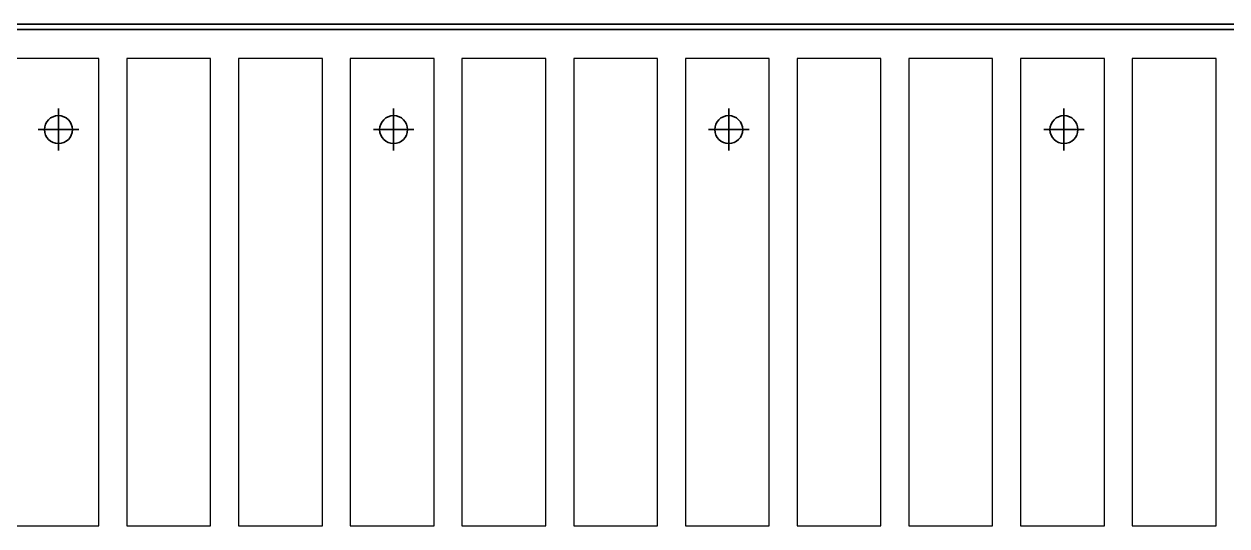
# Model space of a CAD drawing. Header units: millimetres. Extents: x -920231 to -841213, y -17301 to 22361.
# Drawn here: x -867182 to -862876, y 7524 to 9322 of the extents above; entities that cross this region are included whole.
import ezdxf
from ezdxf.xclip import XClip

# ---------------------------------------------------------------- set-up
doc = ezdxf.new("R2010")
doc.units = ezdxf.units.MM
doc.header["$XCLIPFRAME"] = 0
doc.layers.add('000 - WIPEOUT', color=250, linetype='Continuous')
doc.layers.add('A11_ALU.SOLID SHEET', color=2, linetype='Continuous')
for name, color, linetype, lineweight in [('A-DETL-GENF', 2, 'Continuous', 35), ('E-LITE-EQPM', 2, 'Continuous', 35), ('I-WALL-E', 2, 'Continuous', 35)]:
    doc.layers.add(name, color=color, linetype=linetype, lineweight=lineweight)

# ---------------------------------------------------------------- blocks, each defined once
blk = doc.blocks.new('*U1493')
at = {"color": 3}
for points in [[(-837.5, 3750), (837.5, 3750), (837.5, 3450), (-837.5, 3450)], [(-837.5, 3350), (837.5, 3350), (837.5, 3050), (-837.5, 3050)], [(-837.5, 2950), (837.5, 2950), (837.5, 2650), (-837.5, 2650)], [(-837.5, 2550), (837.5, 2550), (837.5, 2250), (-837.5, 2250)], [(-837.5, 2150), (837.5, 2150), (837.5, 1850), (-837.5, 1850)], [(-837.5, 1750), (837.5, 1750), (837.5, 1450), (-837.5, 1450)], [(-837.5, 1350), (837.5, 1350), (837.5, 1050), (-837.5, 1050)], [(-837.5, 950), (837.5, 950), (837.5, 650), (-837.5, 650)], [(-837.5, 550), (837.5, 550), (837.5, 250), (-837.5, 250)], [(-837.5, 150), (837.5, 150), (837.5, -150), (-837.5, -150)], [(-837.5, -250), (837.5, -250), (837.5, -550), (-837.5, -550)]]:
    blk.add_wipeout(points, dxfattribs=at).dxf.layer = '000 - WIPEOUT'
at = {"layer": 'A11_ALU.SOLID SHEET', "color": 0, "linetype": 'ByBlock'}
for points in [[(-837.5, 3450), (837.5, 3450), (837.5, 3750), (-837.5, 3750)], [(-837.5, 3050), (837.5, 3050), (837.5, 3350), (-837.5, 3350)], [(-837.5, 2650), (837.5, 2650), (837.5, 2950), (-837.5, 2950)], [(-837.5, 2250), (837.5, 2250), (837.5, 2550), (-837.5, 2550)], [(-837.5, 1850), (837.5, 1850), (837.5, 2150), (-837.5, 2150)], [(-837.5, 1450), (837.5, 1450), (837.5, 1750), (-837.5, 1750)], [(-837.5, 1050), (837.5, 1050), (837.5, 1350), (-837.5, 1350)], [(-837.5, 650), (837.5, 650), (837.5, 950), (-837.5, 950)], [(-837.5, 250), (837.5, 250), (837.5, 550), (-837.5, 550)], [(-837.5, -150), (837.5, -150), (837.5, 150), (-837.5, 150)], [(-837.5, -550), (837.5, -550), (837.5, -250), (-837.5, -250)]]:
    blk.add_lwpolyline(points, close=True, dxfattribs=at)
blk = doc.blocks.new('*U1512')
at = {"layer": 'A11_ALU.SOLID SHEET', "linetype": 'ByBlock', "rotation": 90}
blk.add_blockref('*U1493', (-118782, 4782.5), dxfattribs=at)
blk = doc.blocks.new('LGF_DL_SAA_LowPower_DL1a - LGF_DL_SAA_LowPower_DL1a-8832329-4130-01 MULTI-PURPOSE LEVEL - REFLECTED CEILING PLAN')
at = {"layer": 'A-DETL-GENF'}
for p, q in [((0, 75), (0, -75)), ((72.5, 0), (-72.5, 0))]:
    blk.add_line(p, q, dxfattribs=at)
blk.add_circle((0, 0), 50, dxfattribs=at)
blk = doc.blocks.new('C-1-PP19-AR-4130-01-B_20250829-225100_EXLIGHT')
at = {"layer": 'E-LITE-EQPM', "extrusion": (0, 0, -1), "rotation": 180}
for p in [(122376.8, 5365), (121176.8, 5365), (119976.8, 5365), (118776.8, 5365)]:
    blk.add_blockref('LGF_DL_SAA_LowPower_DL1a - LGF_DL_SAA_LowPower_DL1a-8832329-4130-01 MULTI-PURPOSE LEVEL - REFLECTED CEILING PLAN', p, dxfattribs=at)

msp = doc.modelspace()

# ---------------------------------------------------------------- block references
ref = msp.add_blockref('*U1512', (-744682.4, 3579))
XClip(ref).set_block_clipping_path([(-170955.001718735, -20880.0077451951), (-101425.4223389953, 14393.0014498747)])

# ---------------------------------------------------------------- next in the draw order: linework, layer by layer
at = {"layer": 'I-WALL-E'}
for p, q in [((-856727.4, 9322), (-870957.4, 9322)), ((-870957.4, 9322), (-856727.4, 9322)), ((-856727.4, 9302), (-870957.4, 9302)), ((-870957.4, 9302), (-856727.4, 9302))]:
    msp.add_line(p, q, dxfattribs=at)

# ---------------------------------------------------------------- next in the draw order: block references
ref = msp.add_blockref('C-1-PP19-AR-4130-01-B_20250829-225100_EXLIGHT', (-744682.4, 3579))
XClip(ref).set_block_clipping_path([(-170955.001718735, -20880.0077451951), (-101425.4223389953, 14393.0014498747)])

doc.saveas('drawing.dxf')
